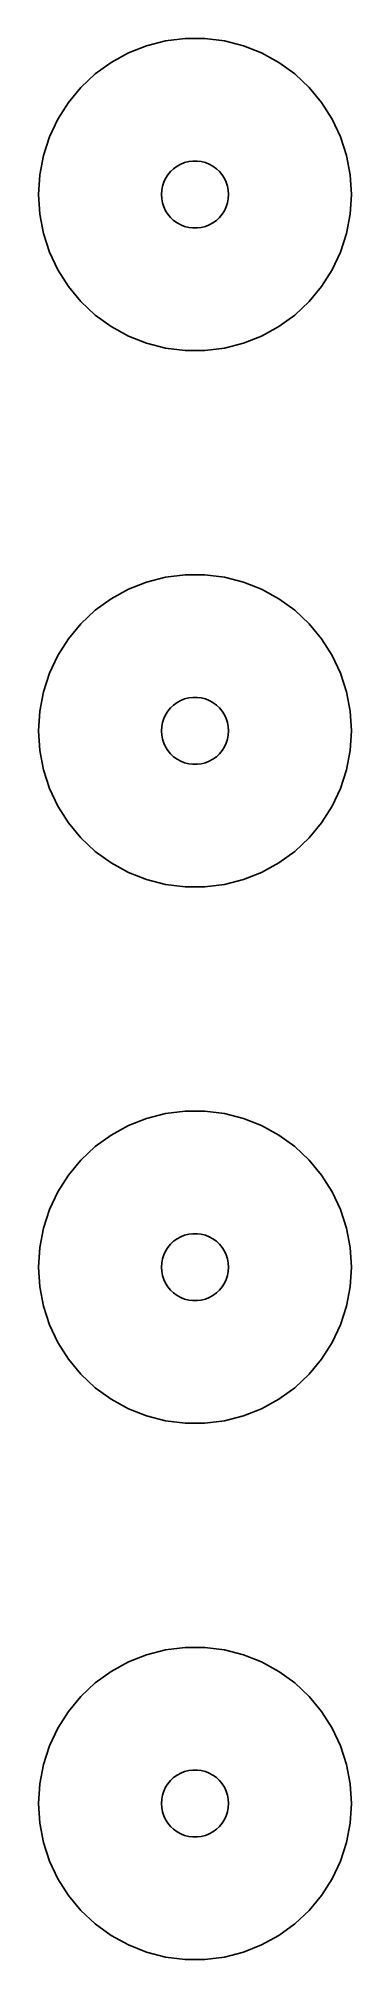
# Model space of a CAD drawing. Header units: metres. Extents: x -7 to 7, y 65 to 151.
import ezdxf

# ---------------------------------------------------------------- set-up
doc = ezdxf.new("R2010")
doc.units = ezdxf.units.M

msp = doc.modelspace()

# ---------------------------------------------------------------- linework, layer by layer
for p, q in [((-2.16312, 150.657), (-2.98045, 150.334)), ((-1.31166, 150.876), (-2.16312, 150.657)), ((-0.439529, 150.986), (-1.31166, 150.876)), ((0.439529, 150.986), (-0.439529, 150.986)), ((1.31166, 150.876), (0.439529, 150.986)), ((2.16312, 150.657), (1.31166, 150.876)), ((2.98045, 150.334), (2.16312, 150.657)), ((-3.75078, 149.91), (-4.46196, 149.394)), ((-2.98045, 150.334), (-3.75078, 149.91)), ((3.75078, 149.91), (2.98045, 150.334)), ((4.46196, 149.394), (3.75078, 149.91)), ((-5.10277, 148.792), (-5.66312, 148.114)), ((-4.46196, 149.394), (-5.10277, 148.792)), ((5.10277, 148.792), (4.46196, 149.394)), ((5.66312, 148.114), (5.10277, 148.792)), ((-5.66312, 148.114), (-6.13414, 147.372)), ((6.13414, 147.372), (5.66312, 148.114)), ((-6.13414, 147.372), (-6.50842, 146.577)), ((6.50842, 146.577), (6.13414, 147.372)), ((-6.50842, 146.577), (-6.78008, 145.741)), ((6.78008, 145.741), (6.50842, 146.577)), ((-6.78008, 145.741), (-6.94479, 144.877)), ((-0.803726, 145.266), (-0.638657, 145.357)), ((-0.638657, 145.357), (-0.463516, 145.427)), ((-0.463516, 145.427), (-0.281067, 145.473)), ((-0.281067, 145.473), (-0.094177, 145.497)), ((-0.094177, 145.497), (0.094177, 145.497)), ((0.094177, 145.497), (0.281067, 145.473)), ((0.281067, 145.473), (0.463516, 145.427)), ((0.463516, 145.427), (0.638657, 145.357)), ((0.638657, 145.357), (0.803726, 145.266)), ((6.94479, 144.877), (6.78008, 145.741)), ((-6.94479, 144.877), (-7, 144)), ((-1.45287, 144.373), (-1.39465, 144.552)), ((-1.39465, 144.552), (-1.31445, 144.723)), ((-1.31445, 144.723), (-1.21352, 144.882)), ((-1.21352, 144.882), (-1.09344, 145.027)), ((-1.09344, 145.027), (-0.956131, 145.156)), ((-0.956131, 145.156), (-0.803726, 145.266)), ((0.803726, 145.266), (0.956131, 145.156)), ((0.956131, 145.156), (1.09344, 145.027)), ((1.09344, 145.027), (1.21352, 144.882)), ((1.21352, 144.882), (1.31445, 144.723)), ((1.31445, 144.723), (1.39465, 144.552)), ((1.39465, 144.552), (1.45287, 144.373)), ((7, 144), (6.94479, 144.877)), ((-7, 144), (-6.94479, 143.123)), ((-1.5, 144), (-1.48816, 144.188)), ((-1.48816, 143.812), (-1.5, 144)), ((-1.48816, 144.188), (-1.45287, 144.373)), ((-1.45287, 143.627), (-1.48816, 143.812)), ((-1.39465, 143.448), (-1.45287, 143.627)), ((1.45287, 143.627), (1.39465, 143.448)), ((1.45287, 144.373), (1.48816, 144.188)), ((1.48816, 143.812), (1.45287, 143.627)), ((1.48816, 144.188), (1.5, 144)), ((1.5, 144), (1.48816, 143.812)), ((6.94479, 143.123), (7, 144)), ((-6.94479, 143.123), (-6.78008, 142.259)), ((-1.31445, 143.277), (-1.39465, 143.448)), ((-1.21352, 143.118), (-1.31445, 143.277)), ((-1.09344, 142.973), (-1.21352, 143.118)), ((-0.956131, 142.844), (-1.09344, 142.973)), ((-0.803726, 142.734), (-0.956131, 142.844)), ((-0.638657, 142.643), (-0.803726, 142.734)), ((0.803726, 142.734), (0.638657, 142.643)), ((0.956131, 142.844), (0.803726, 142.734)), ((1.09344, 142.973), (0.956131, 142.844)), ((1.21352, 143.118), (1.09344, 142.973)), ((1.31445, 143.277), (1.21352, 143.118)), ((1.39465, 143.448), (1.31445, 143.277)), ((6.78008, 142.259), (6.94479, 143.123)), ((-6.78008, 142.259), (-6.50842, 141.423)), ((-0.463516, 142.573), (-0.638657, 142.643)), ((-0.281067, 142.527), (-0.463516, 142.573)), ((-0.094177, 142.503), (-0.281067, 142.527)), ((0.094177, 142.503), (-0.094177, 142.503)), ((0.281067, 142.527), (0.094177, 142.503)), ((0.463516, 142.573), (0.281067, 142.527)), ((0.638657, 142.643), (0.463516, 142.573)), ((6.50842, 141.423), (6.78008, 142.259)), ((-6.50842, 141.423), (-6.13414, 140.628)), ((6.13414, 140.628), (6.50842, 141.423)), ((-6.13414, 140.628), (-5.66312, 139.886)), ((5.66312, 139.886), (6.13414, 140.628)), ((-5.66312, 139.886), (-5.10277, 139.208)), ((5.10277, 139.208), (5.66312, 139.886)), ((-5.10277, 139.208), (-4.46196, 138.606)), ((-4.46196, 138.606), (-3.75078, 138.09)), ((3.75078, 138.09), (4.46196, 138.606)), ((4.46196, 138.606), (5.10277, 139.208)), ((-3.75078, 138.09), (-2.98045, 137.666)), ((-2.98045, 137.666), (-2.16312, 137.343)), ((2.16312, 137.343), (2.98045, 137.666)), ((2.98045, 137.666), (3.75078, 138.09)), ((-2.16312, 137.343), (-1.31166, 137.124)), ((-1.31166, 137.124), (-0.439529, 137.014)), ((-0.439529, 137.014), (0.439529, 137.014)), ((0.439529, 137.014), (1.31166, 137.124)), ((1.31166, 137.124), (2.16312, 137.343)), ((-2.16312, 126.657), (-2.98045, 126.334)), ((-1.31166, 126.876), (-2.16312, 126.657)), ((-0.439529, 126.986), (-1.31166, 126.876)), ((0.439529, 126.986), (-0.439529, 126.986)), ((1.31166, 126.876), (0.439529, 126.986)), ((2.16312, 126.657), (1.31166, 126.876)), ((2.98045, 126.334), (2.16312, 126.657)), ((-3.75078, 125.91), (-4.46196, 125.394)), ((-2.98045, 126.334), (-3.75078, 125.91)), ((3.75078, 125.91), (2.98045, 126.334)), ((4.46196, 125.394), (3.75078, 125.91)), ((-5.10277, 124.792), (-5.66312, 124.114)), ((-4.46196, 125.394), (-5.10277, 124.792)), ((5.10277, 124.792), (4.46196, 125.394)), ((5.66312, 124.114), (5.10277, 124.792)), ((-5.66312, 124.114), (-6.13414, 123.372)), ((6.13414, 123.372), (5.66312, 124.114)), ((-6.13414, 123.372), (-6.50842, 122.577)), ((6.50842, 122.577), (6.13414, 123.372)), ((-6.50842, 122.577), (-6.78008, 121.741)), ((6.78008, 121.741), (6.50842, 122.577)), ((-6.78008, 121.741), (-6.94479, 120.877)), ((-0.956131, 121.156), (-0.803726, 121.266)), ((-0.803726, 121.266), (-0.638657, 121.357)), ((-0.638657, 121.357), (-0.463516, 121.427)), ((-0.463516, 121.427), (-0.281067, 121.473)), ((-0.281067, 121.473), (-0.094177, 121.497)), ((-0.094177, 121.497), (0.094177, 121.497)), ((0.094177, 121.497), (0.281067, 121.473)), ((0.281067, 121.473), (0.463516, 121.427)), ((0.463516, 121.427), (0.638657, 121.357)), ((0.638657, 121.357), (0.803726, 121.266)), ((0.803726, 121.266), (0.956131, 121.156)), ((6.94479, 120.877), (6.78008, 121.741)), ((-6.94479, 120.877), (-7, 120)), ((-1.48816, 120.188), (-1.45287, 120.373)), ((-1.45287, 120.373), (-1.39465, 120.552)), ((-1.39465, 120.552), (-1.31445, 120.723)), ((-1.31445, 120.723), (-1.21352, 120.882)), ((-1.21352, 120.882), (-1.09344, 121.027)), ((-1.09344, 121.027), (-0.956131, 121.156)), ((0.956131, 121.156), (1.09344, 121.027)), ((1.09344, 121.027), (1.21352, 120.882)), ((1.21352, 120.882), (1.31445, 120.723)), ((1.31445, 120.723), (1.39465, 120.552)), ((1.39465, 120.552), (1.45287, 120.373)), ((1.45287, 120.373), (1.48816, 120.188)), ((7, 120), (6.94479, 120.877)), ((-7, 120), (-6.94479, 119.123)), ((-1.5, 120), (-1.48816, 120.188)), ((-1.48816, 119.812), (-1.5, 120)), ((-1.45287, 119.627), (-1.48816, 119.812)), ((-1.39465, 119.448), (-1.45287, 119.627)), ((1.45287, 119.627), (1.39465, 119.448)), ((1.48816, 119.812), (1.45287, 119.627)), ((1.48816, 120.188), (1.5, 120)), ((1.5, 120), (1.48816, 119.812)), ((6.94479, 119.123), (7, 120)), ((-6.94479, 119.123), (-6.78008, 118.259)), ((-1.31445, 119.277), (-1.39465, 119.448)), ((-1.21352, 119.118), (-1.31445, 119.277)), ((-1.09344, 118.973), (-1.21352, 119.118)), ((-0.956131, 118.844), (-1.09344, 118.973)), ((-0.803726, 118.734), (-0.956131, 118.844)), ((-0.638657, 118.643), (-0.803726, 118.734)), ((-0.463516, 118.573), (-0.638657, 118.643)), ((0.638657, 118.643), (0.463516, 118.573)), ((0.803726, 118.734), (0.638657, 118.643)), ((0.956131, 118.844), (0.803726, 118.734)), ((1.09344, 118.973), (0.956131, 118.844)), ((1.21352, 119.118), (1.09344, 118.973)), ((1.31445, 119.277), (1.21352, 119.118)), ((1.39465, 119.448), (1.31445, 119.277)), ((6.78008, 118.259), (6.94479, 119.123)), ((-6.78008, 118.259), (-6.50842, 117.423)), ((-0.281067, 118.527), (-0.463516, 118.573)), ((-0.094177, 118.503), (-0.281067, 118.527)), ((0.094177, 118.503), (-0.094177, 118.503)), ((0.281067, 118.527), (0.094177, 118.503)), ((0.463516, 118.573), (0.281067, 118.527)), ((6.50842, 117.423), (6.78008, 118.259)), ((-6.50842, 117.423), (-6.13414, 116.628)), ((6.13414, 116.628), (6.50842, 117.423)), ((-6.13414, 116.628), (-5.66312, 115.886)), ((5.66312, 115.886), (6.13414, 116.628)), ((-5.66312, 115.886), (-5.10277, 115.208)), ((-5.10277, 115.208), (-4.46196, 114.606)), ((4.46196, 114.606), (5.10277, 115.208)), ((5.10277, 115.208), (5.66312, 115.886)), ((-4.46196, 114.606), (-3.75078, 114.09)), ((3.75078, 114.09), (4.46196, 114.606)), ((-3.75078, 114.09), (-2.98045, 113.666)), ((-2.98045, 113.666), (-2.16312, 113.343)), ((2.16312, 113.343), (2.98045, 113.666)), ((2.98045, 113.666), (3.75078, 114.09)), ((-2.16312, 113.343), (-1.31166, 113.124)), ((-1.31166, 113.124), (-0.439529, 113.014)), ((-0.439529, 113.014), (0.439529, 113.014)), ((0.439529, 113.014), (1.31166, 113.124)), ((1.31166, 113.124), (2.16312, 113.343)), ((-2.98045, 102.334), (-3.75078, 101.91)), ((-2.16312, 102.657), (-2.98045, 102.334)), ((-1.31166, 102.876), (-2.16312, 102.657)), ((-0.439529, 102.986), (-1.31166, 102.876)), ((0.439529, 102.986), (-0.439529, 102.986)), ((1.31166, 102.876), (0.439529, 102.986)), ((2.16312, 102.657), (1.31166, 102.876)), ((2.98045, 102.334), (2.16312, 102.657)), ((3.75078, 101.91), (2.98045, 102.334)), ((-3.75078, 101.91), (-4.46196, 101.394)), ((4.46196, 101.394), (3.75078, 101.91)), ((-5.10277, 100.792), (-5.66312, 100.114)), ((-4.46196, 101.394), (-5.10277, 100.792)), ((5.10277, 100.792), (4.46196, 101.394)), ((5.66312, 100.114), (5.10277, 100.792)), ((-5.66312, 100.114), (-6.13414, 99.3723)), ((6.13414, 99.3723), (5.66312, 100.114)), ((-6.13414, 99.3723), (-6.50842, 98.5769)), ((6.50842, 98.5769), (6.13414, 99.3723)), ((-6.50842, 98.5769), (-6.78008, 97.7408)), ((6.78008, 97.7408), (6.50842, 98.5769)), ((-6.78008, 97.7408), (-6.94479, 96.8773)), ((-1.09344, 97.0268), (-0.956131, 97.1558)), ((-0.956131, 97.1558), (-0.803726, 97.2665)), ((-0.803726, 97.2665), (-0.638657, 97.3572)), ((-0.638657, 97.3572), (-0.463516, 97.4266)), ((-0.463516, 97.4266), (-0.281067, 97.4734)), ((-0.281067, 97.4734), (-0.094177, 97.497)), ((-0.094177, 97.497), (0.094177, 97.497)), ((0.094177, 97.497), (0.281067, 97.4734)), ((0.281067, 97.4734), (0.463516, 97.4266)), ((0.463516, 97.4266), (0.638657, 97.3572)), ((0.638657, 97.3572), (0.803726, 97.2665)), ((0.803726, 97.2665), (0.956131, 97.1558)), ((0.956131, 97.1558), (1.09344, 97.0268)), ((6.94479, 96.8773), (6.78008, 97.7408)), ((-6.94479, 96.8773), (-7, 96)), ((-1.48816, 96.188), (-1.45287, 96.373)), ((-1.45287, 96.373), (-1.39465, 96.5522)), ((-1.39465, 96.5522), (-1.31445, 96.7226)), ((-1.31445, 96.7226), (-1.21352, 96.8817)), ((-1.21352, 96.8817), (-1.09344, 97.0268)), ((1.09344, 97.0268), (1.21352, 96.8817)), ((1.21352, 96.8817), (1.31445, 96.7226)), ((1.31445, 96.7226), (1.39465, 96.5522)), ((1.39465, 96.5522), (1.45287, 96.373)), ((1.45287, 96.373), (1.48816, 96.188)), ((7, 96), (6.94479, 96.8773)), ((-7, 96), (-6.94479, 95.1227)), ((-1.5, 96), (-1.48816, 96.188)), ((-1.48816, 95.812), (-1.5, 96)), ((-1.45287, 95.627), (-1.48816, 95.812)), ((-1.39465, 95.4478), (-1.45287, 95.627)), ((-1.31445, 95.2774), (-1.39465, 95.4478)), ((1.39465, 95.4478), (1.31445, 95.2774)), ((1.45287, 95.627), (1.39465, 95.4478)), ((1.48816, 95.812), (1.45287, 95.627)), ((1.48816, 96.188), (1.5, 96)), ((1.5, 96), (1.48816, 95.812)), ((6.94479, 95.1227), (7, 96)), ((-6.94479, 95.1227), (-6.78008, 94.2592)), ((-1.21352, 95.1183), (-1.31445, 95.2774)), ((-1.09344, 94.9732), (-1.21352, 95.1183)), ((-0.956131, 94.8442), (-1.09344, 94.9732)), ((-0.803726, 94.7335), (-0.956131, 94.8442)), ((-0.638657, 94.6428), (-0.803726, 94.7335)), ((-0.463516, 94.5734), (-0.638657, 94.6428)), ((-0.281067, 94.5266), (-0.463516, 94.5734)), ((0.463516, 94.5734), (0.281067, 94.5266)), ((0.638657, 94.6428), (0.463516, 94.5734)), ((0.803726, 94.7335), (0.638657, 94.6428)), ((0.956131, 94.8442), (0.803726, 94.7335)), ((1.09344, 94.9732), (0.956131, 94.8442)), ((1.21352, 95.1183), (1.09344, 94.9732)), ((1.31445, 95.2774), (1.21352, 95.1183)), ((6.78008, 94.2592), (6.94479, 95.1227)), ((-6.78008, 94.2592), (-6.50842, 93.4231)), ((-0.094177, 94.503), (-0.281067, 94.5266)), ((0.094177, 94.503), (-0.094177, 94.503)), ((0.281067, 94.5266), (0.094177, 94.503)), ((6.50842, 93.4231), (6.78008, 94.2592)), ((-6.50842, 93.4231), (-6.13414, 92.6277)), ((6.13414, 92.6277), (6.50842, 93.4231)), ((-6.13414, 92.6277), (-5.66312, 91.8855)), ((5.66312, 91.8855), (6.13414, 92.6277)), ((-5.66312, 91.8855), (-5.10277, 91.2082)), ((-5.10277, 91.2082), (-4.46196, 90.6064)), ((4.46196, 90.6064), (5.10277, 91.2082)), ((5.10277, 91.2082), (5.66312, 91.8855)), ((-4.46196, 90.6064), (-3.75078, 90.0897)), ((3.75078, 90.0897), (4.46196, 90.6064)), ((-3.75078, 90.0897), (-2.98045, 89.6662)), ((-2.98045, 89.6662), (-2.16312, 89.3426)), ((2.16312, 89.3426), (2.98045, 89.6662)), ((2.98045, 89.6662), (3.75078, 90.0897)), ((-2.16312, 89.3426), (-1.31166, 89.124)), ((-1.31166, 89.124), (-0.439529, 89.0138)), ((-0.439529, 89.0138), (0.439529, 89.0138)), ((0.439529, 89.0138), (1.31166, 89.124)), ((1.31166, 89.124), (2.16312, 89.3426)), ((-2.98045, 78.3338), (-3.75078, 77.9103)), ((-2.16312, 78.6574), (-2.98045, 78.3338)), ((-1.31166, 78.876), (-2.16312, 78.6574)), ((-0.439529, 78.9862), (-1.31166, 78.876)), ((0.439529, 78.9862), (-0.439529, 78.9862)), ((1.31166, 78.876), (0.439529, 78.9862)), ((2.16312, 78.6574), (1.31166, 78.876)), ((2.98045, 78.3338), (2.16312, 78.6574)), ((3.75078, 77.9103), (2.98045, 78.3338)), ((-4.46196, 77.3936), (-5.10277, 76.7918)), ((-3.75078, 77.9103), (-4.46196, 77.3936)), ((4.46196, 77.3936), (3.75078, 77.9103)), ((5.10277, 76.7918), (4.46196, 77.3936)), ((-5.10277, 76.7918), (-5.66312, 76.1145)), ((5.66312, 76.1145), (5.10277, 76.7918)), ((-5.66312, 76.1145), (-6.13414, 75.3723)), ((6.13414, 75.3723), (5.66312, 76.1145)), ((-6.13414, 75.3723), (-6.50842, 74.5769)), ((6.50842, 74.5769), (6.13414, 75.3723)), ((-6.50842, 74.5769), (-6.78008, 73.7408)), ((6.78008, 73.7408), (6.50842, 74.5769)), ((-6.78008, 73.7408), (-6.94479, 72.8773)), ((-1.09344, 73.0268), (-0.956131, 73.1558)), ((-0.956131, 73.1558), (-0.803726, 73.2665)), ((-0.803726, 73.2665), (-0.638657, 73.3572)), ((-0.638657, 73.3572), (-0.463516, 73.4266)), ((-0.463516, 73.4266), (-0.281067, 73.4734)), ((-0.281067, 73.4734), (-0.094177, 73.497)), ((-0.094177, 73.497), (0.094177, 73.497)), ((0.094177, 73.497), (0.281067, 73.4734)), ((0.281067, 73.4734), (0.463516, 73.4266)), ((0.463516, 73.4266), (0.638657, 73.3572)), ((0.638657, 73.3572), (0.803726, 73.2665)), ((0.803726, 73.2665), (0.956131, 73.1558)), ((0.956131, 73.1558), (1.09344, 73.0268)), ((6.94479, 72.8773), (6.78008, 73.7408)), ((-6.94479, 72.8773), (-7, 72)), ((-1.48816, 72.188), (-1.45287, 72.373)), ((-1.45287, 72.373), (-1.39465, 72.5522)), ((-1.39465, 72.5522), (-1.31445, 72.7226)), ((-1.31445, 72.7226), (-1.21352, 72.8817)), ((-1.21352, 72.8817), (-1.09344, 73.0268)), ((1.09344, 73.0268), (1.21352, 72.8817)), ((1.21352, 72.8817), (1.31445, 72.7226)), ((1.31445, 72.7226), (1.39465, 72.5522)), ((1.39465, 72.5522), (1.45287, 72.373)), ((1.45287, 72.373), (1.48816, 72.188)), ((7, 72), (6.94479, 72.8773)), ((-7, 72), (-6.94479, 71.1227)), ((-1.5, 72), (-1.48816, 72.188)), ((-1.48816, 71.812), (-1.5, 72)), ((-1.45287, 71.627), (-1.48816, 71.812)), ((-1.39465, 71.4478), (-1.45287, 71.627)), ((-1.31445, 71.2774), (-1.39465, 71.4478)), ((1.39465, 71.4478), (1.31445, 71.2774)), ((1.45287, 71.627), (1.39465, 71.4478)), ((1.48816, 71.812), (1.45287, 71.627)), ((1.48816, 72.188), (1.5, 72)), ((1.5, 72), (1.48816, 71.812)), ((6.94479, 71.1227), (7, 72)), ((-6.94479, 71.1227), (-6.78008, 70.2592)), ((-1.21352, 71.1183), (-1.31445, 71.2774)), ((-1.09344, 70.9732), (-1.21352, 71.1183)), ((-0.956131, 70.8442), (-1.09344, 70.9732)), ((-0.803726, 70.7335), (-0.956131, 70.8442)), ((-0.638657, 70.6428), (-0.803726, 70.7335)), ((-0.463516, 70.5734), (-0.638657, 70.6428)), ((-0.281067, 70.5266), (-0.463516, 70.5734)), ((-0.094177, 70.503), (-0.281067, 70.5266)), ((0.094177, 70.503), (-0.094177, 70.503)), ((0.281067, 70.5266), (0.094177, 70.503)), ((0.463516, 70.5734), (0.281067, 70.5266)), ((0.638657, 70.6428), (0.463516, 70.5734)), ((0.803726, 70.7335), (0.638657, 70.6428)), ((0.956131, 70.8442), (0.803726, 70.7335)), ((1.09344, 70.9732), (0.956131, 70.8442)), ((1.21352, 71.1183), (1.09344, 70.9732)), ((1.31445, 71.2774), (1.21352, 71.1183)), ((6.78008, 70.2592), (6.94479, 71.1227)), ((-6.78008, 70.2592), (-6.50842, 69.4231)), ((6.50842, 69.4231), (6.78008, 70.2592)), ((-6.50842, 69.4231), (-6.13414, 68.6277)), ((6.13414, 68.6277), (6.50842, 69.4231)), ((-6.13414, 68.6277), (-5.66312, 67.8855)), ((5.66312, 67.8855), (6.13414, 68.6277)), ((-5.66312, 67.8855), (-5.10277, 67.2082)), ((-5.10277, 67.2082), (-4.46196, 66.6064)), ((4.46196, 66.6064), (5.10277, 67.2082)), ((5.10277, 67.2082), (5.66312, 67.8855)), ((-4.46196, 66.6064), (-3.75078, 66.0897)), ((3.75078, 66.0897), (4.46196, 66.6064)), ((-3.75078, 66.0897), (-2.98045, 65.6662)), ((-2.98045, 65.6662), (-2.16312, 65.3426)), ((-2.16312, 65.3426), (-1.31166, 65.124)), ((1.31166, 65.124), (2.16312, 65.3426)), ((2.16312, 65.3426), (2.98045, 65.6662)), ((2.98045, 65.6662), (3.75078, 66.0897)), ((-1.31166, 65.124), (-0.439529, 65.0138)), ((-0.439529, 65.0138), (0.439529, 65.0138)), ((0.439529, 65.0138), (1.31166, 65.124))]:
    msp.add_line(p, q)

doc.saveas('drawing.dxf')
